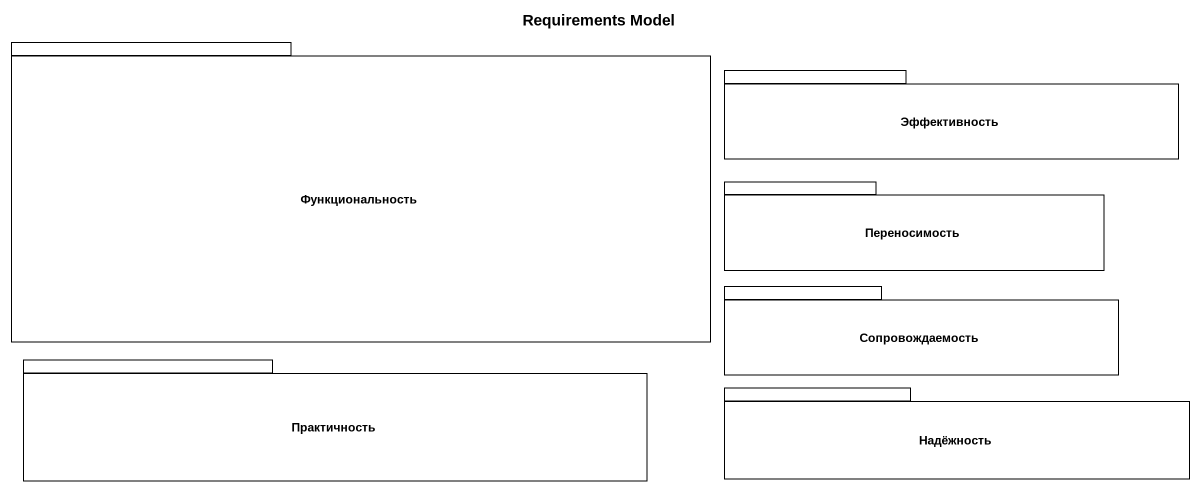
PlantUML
@startuml
title Requirements Model
package Функциональность {
}
package Эффективность {
}
package Переносимость {
}
package Сопровождаемость {
}
package Практичность {
}
package Надёжность {
}
@enduml
